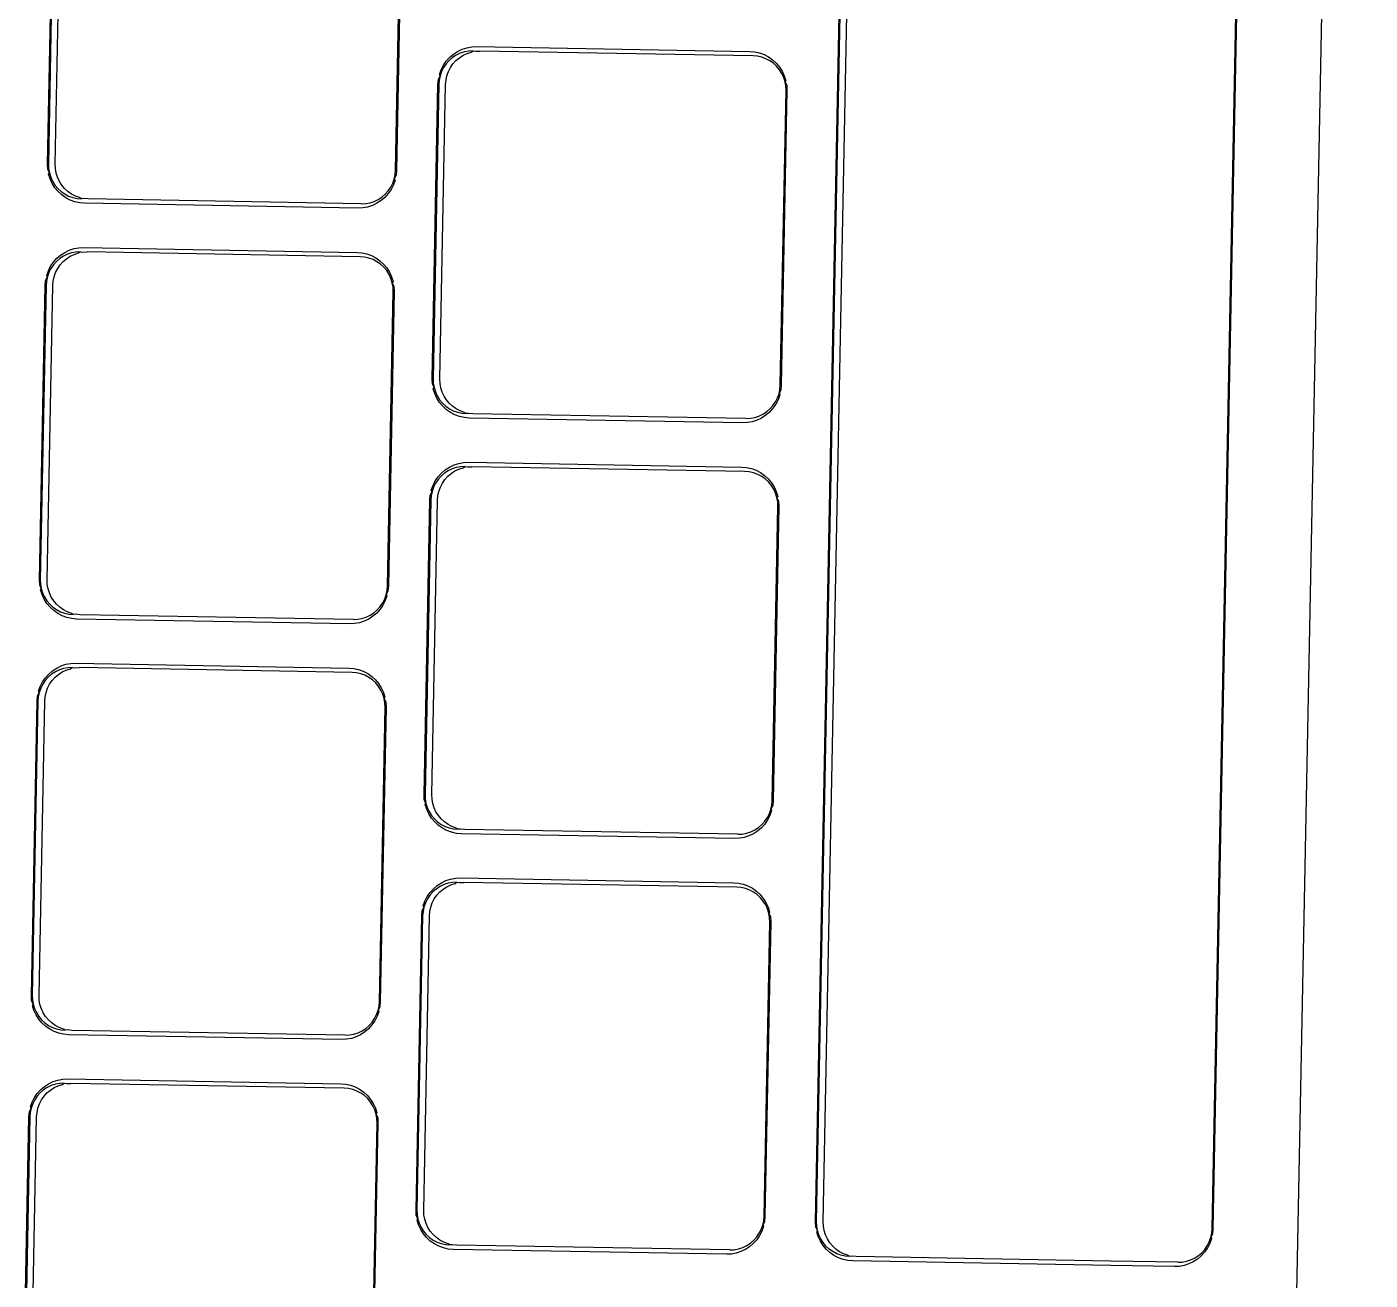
# Model space of a CAD drawing. Header units: millimetres. Extents: x 44692 to 174433, y -26273 to 14445.
# Drawn here: x 148827.9 to 148881.8, y -16492.9 to -16442.6 of the extents above; entities that cross this region are included whole.
import ezdxf

# ---------------------------------------------------------------- set-up
doc = ezdxf.new("R2010")
doc.units = ezdxf.units.MM
doc.header["$LTSCALE"] = 100
doc.layers.add('Muebles', color=112, linetype='Continuous')

msp = doc.modelspace()

# ---------------------------------------------------------------- linework, layer by layer
at = {"layer": 'Muebles'}
for p, q in [((148881.792, -16341.728), (148877.189, -16577.878)), ((148859.536, -16490.522), (148861.066, -16412.032)), ((148859.571, -16490.516), (148861.101, -16412.038)), ((148859.844, -16490.521), (148861.374, -16412.043)), ((148875.447, -16490.796), (148876.977, -16412.318)), ((148877.012, -16412.313), (148875.482, -16490.803)), ((148828.705, -16448.089), (148828.935, -16436.272)), ((148828.97, -16436.278), (148828.74, -16448.083)), ((148829.013, -16448.088), (148829.243, -16436.283)), ((148842.677, -16448.329), (148842.907, -16436.524)), ((148842.942, -16436.519), (148842.712, -16448.336)), ((148844.844, -16443.804), (148844.996, -16443.673)), ((148845.11, -16443.716), (148844.961, -16443.813)), ((148844.996, -16443.673), (148845.164, -16443.563)), ((148845.27, -16443.639), (148845.11, -16443.716)), ((148845.164, -16443.563), (148845.345, -16443.477)), ((148845.439, -16443.584), (148845.27, -16443.639)), ((148845.345, -16443.477), (148845.534, -16443.415)), ((148845.383, -16443.721), (148845.543, -16443.644)), ((148845.613, -16443.552), (148845.439, -16443.584)), ((148845.534, -16443.415), (148845.73, -16443.379)), ((148845.543, -16443.644), (148845.712, -16443.589)), ((148845.789, -16443.544), (148845.613, -16443.552)), ((148845.712, -16443.589), (148845.789, -16443.544)), ((148845.73, -16443.379), (148845.924, -16443.37)), ((148845.789, -16443.544), (148845.886, -16443.557)), ((148845.886, -16443.557), (148846.062, -16443.549)), ((148845.924, -16443.37), (148856.895, -16443.563)), ((148857.023, -16443.742), (148846.062, -16443.549)), ((148856.895, -16443.563), (148857.088, -16443.579)), ((148857.088, -16443.579), (148857.282, -16443.622)), ((148857.282, -16443.622), (148857.47, -16443.691)), ((148857.47, -16443.691), (148857.647, -16443.783)), ((148844.503, -16444.301), (148844.595, -16444.12)), ((148844.605, -16444.21), (148844.524, -16444.369)), ((148844.595, -16444.12), (148844.709, -16443.954)), ((148844.706, -16444.062), (148844.605, -16444.21)), ((148844.826, -16443.929), (148844.706, -16444.062)), ((148844.709, -16443.954), (148844.844, -16443.804)), ((148844.797, -16444.374), (148844.878, -16444.215)), ((148844.961, -16443.813), (148844.826, -16443.929)), ((148844.878, -16444.215), (148844.979, -16444.067)), ((148844.979, -16444.067), (148845.099, -16443.934)), ((148845.099, -16443.934), (148845.234, -16443.818)), ((148845.234, -16443.818), (148845.383, -16443.721)), ((148857.199, -16443.757), (148857.023, -16443.742)), ((148857.372, -16443.795), (148857.199, -16443.757)), ((148857.538, -16443.856), (148857.372, -16443.795)), ((148857.695, -16443.938), (148857.538, -16443.856)), ((148857.647, -16443.783), (148857.81, -16443.899)), ((148857.84, -16444.04), (148857.695, -16443.938)), ((148857.81, -16443.899), (148857.957, -16444.035)), ((148857.971, -16444.161), (148857.84, -16444.04)), ((148857.957, -16444.035), (148858.086, -16444.19)), ((148858.085, -16444.298), (148857.971, -16444.161)), ((148858.086, -16444.19), (148858.194, -16444.36)), ((148844.376, -16444.887), (148844.392, -16444.69)), ((148844.392, -16444.69), (148844.464, -16444.539)), ((148844.426, -16444.714), (148844.411, -16444.893)), ((148844.464, -16444.539), (148844.426, -16444.714)), ((148844.435, -16444.492), (148844.503, -16444.301)), ((148844.464, -16444.539), (148844.435, -16444.492)), ((148844.524, -16444.369), (148844.464, -16444.539)), ((148844.684, -16444.898), (148844.699, -16444.719)), ((148844.699, -16444.719), (148844.737, -16444.543)), ((148844.737, -16444.543), (148844.797, -16444.374)), ((148858.18, -16444.449), (148858.085, -16444.298)), ((148858.255, -16444.612), (148858.18, -16444.449)), ((148858.194, -16444.36), (148858.278, -16444.544)), ((148858.309, -16444.783), (148858.255, -16444.612)), ((148858.278, -16444.544), (148858.339, -16444.737)), ((148858.339, -16444.737), (148858.309, -16444.783)), ((148858.34, -16444.96), (148858.309, -16444.783)), ((148858.309, -16444.783), (148858.374, -16444.937)), ((148844.146, -16456.704), (148844.376, -16444.887)), ((148844.411, -16444.893), (148844.181, -16456.699)), ((148844.454, -16456.703), (148844.684, -16444.898)), ((148858.118, -16456.944), (148858.348, -16445.139)), ((148858.383, -16445.134), (148858.152, -16456.951)), ((148858.348, -16445.139), (148858.34, -16444.96)), ((148858.374, -16444.937), (148858.383, -16445.134)), ((148828.714, -16448.286), (148828.705, -16448.089)), ((148828.779, -16448.44), (148828.714, -16448.286)), ((148828.74, -16448.083), (148828.748, -16448.263)), ((148828.748, -16448.263), (148828.779, -16448.44)), ((148828.749, -16448.486), (148828.779, -16448.44)), ((148828.809, -16448.679), (148828.749, -16448.486)), ((148828.779, -16448.44), (148828.833, -16448.611)), ((148829.021, -16448.268), (148829.013, -16448.088)), ((148829.052, -16448.445), (148829.021, -16448.268)), ((148829.106, -16448.616), (148829.052, -16448.445)), ((148842.624, -16448.684), (148842.662, -16448.508)), ((148842.695, -16448.532), (148842.624, -16448.684)), ((148842.662, -16448.508), (148842.677, -16448.329)), ((148842.712, -16448.336), (148842.695, -16448.532)), ((148828.894, -16448.862), (148828.809, -16448.679)), ((148828.833, -16448.611), (148828.908, -16448.773)), ((148829.002, -16449.033), (148828.894, -16448.862)), ((148828.908, -16448.773), (148829.003, -16448.924)), ((148829.13, -16449.188), (148829.002, -16449.033)), ((148829.003, -16448.924), (148829.117, -16449.061)), ((148829.181, -16448.778), (148829.106, -16448.616)), ((148829.117, -16449.061), (148829.248, -16449.182)), ((148829.276, -16448.929), (148829.181, -16448.778)), ((148829.39, -16449.066), (148829.276, -16448.929)), ((148829.521, -16449.187), (148829.39, -16449.066)), ((148842.493, -16449.102), (148842.378, -16449.269)), ((148842.381, -16449.16), (148842.482, -16449.013)), ((148842.482, -16449.013), (148842.564, -16448.853)), ((148842.585, -16448.922), (148842.493, -16449.102)), ((148842.564, -16448.853), (148842.624, -16448.684)), ((148842.652, -16448.731), (148842.585, -16448.922)), ((148842.624, -16448.684), (148842.652, -16448.731)), ((148829.278, -16449.324), (148829.13, -16449.188)), ((148829.248, -16449.182), (148829.393, -16449.285)), ((148829.441, -16449.439), (148829.278, -16449.324)), ((148829.393, -16449.285), (148829.55, -16449.367)), ((148829.618, -16449.532), (148829.441, -16449.439)), ((148829.666, -16449.289), (148829.521, -16449.187)), ((148829.55, -16449.367), (148829.716, -16449.428)), ((148829.805, -16449.6), (148829.618, -16449.532)), ((148829.823, -16449.372), (148829.666, -16449.289)), ((148829.716, -16449.428), (148829.889, -16449.466)), ((148830, -16449.643), (148829.805, -16449.6)), ((148829.989, -16449.432), (148829.823, -16449.372)), ((148829.889, -16449.466), (148830.065, -16449.481)), ((148830.065, -16449.481), (148829.989, -16449.432)), ((148830.193, -16449.659), (148830, -16449.643)), ((148830.162, -16449.471), (148830.065, -16449.481)), ((148830.338, -16449.485), (148830.162, -16449.471)), ((148841.298, -16449.679), (148830.338, -16449.485)), ((148841.475, -16449.67), (148841.649, -16449.638)), ((148841.649, -16449.638), (148841.818, -16449.583)), ((148841.818, -16449.583), (148841.978, -16449.507)), ((148842.091, -16449.55), (148841.924, -16449.659)), ((148841.978, -16449.507), (148842.127, -16449.409)), ((148842.244, -16449.419), (148842.091, -16449.55)), ((148842.127, -16449.409), (148842.262, -16449.293)), ((148842.378, -16449.269), (148842.244, -16449.419)), ((148842.262, -16449.293), (148842.381, -16449.16)), ((148841.164, -16449.853), (148830.193, -16449.659)), ((148841.357, -16449.844), (148841.164, -16449.853)), ((148841.298, -16449.679), (148841.475, -16449.67)), ((148841.553, -16449.808), (148841.357, -16449.844)), ((148841.743, -16449.746), (148841.553, -16449.808)), ((148841.924, -16449.659), (148841.743, -16449.746)), ((148829.078, -16451.866), (148829.231, -16451.735)), ((148829.344, -16451.779), (148829.195, -16451.876)), ((148829.231, -16451.735), (148829.399, -16451.626)), ((148829.504, -16451.702), (148829.344, -16451.779)), ((148829.399, -16451.626), (148829.579, -16451.539)), ((148829.468, -16451.881), (148829.617, -16451.783)), ((148829.673, -16451.647), (148829.504, -16451.702)), ((148829.579, -16451.539), (148829.769, -16451.478)), ((148829.617, -16451.783), (148829.777, -16451.707)), ((148829.847, -16451.615), (148829.673, -16451.647)), ((148829.769, -16451.478), (148829.965, -16451.442)), ((148829.777, -16451.707), (148829.946, -16451.652)), ((148830.024, -16451.606), (148829.847, -16451.615)), ((148829.946, -16451.652), (148830.024, -16451.606)), ((148829.965, -16451.442), (148830.158, -16451.432)), ((148830.024, -16451.606), (148830.12, -16451.62)), ((148830.12, -16451.62), (148830.297, -16451.611)), ((148830.158, -16451.432), (148841.13, -16451.626)), ((148841.257, -16451.805), (148830.297, -16451.611)), ((148841.13, -16451.626), (148841.322, -16451.642)), ((148841.322, -16451.642), (148841.517, -16451.685)), ((148841.517, -16451.685), (148841.704, -16451.753)), ((148841.704, -16451.753), (148841.881, -16451.846)), ((148828.738, -16452.363), (148828.829, -16452.183)), ((148828.84, -16452.272), (148828.758, -16452.432)), ((148828.829, -16452.183), (148828.944, -16452.016)), ((148828.941, -16452.125), (148828.84, -16452.272)), ((148829.06, -16451.992), (148828.941, -16452.125)), ((148828.944, -16452.016), (148829.078, -16451.866)), ((148829.031, -16452.437), (148829.113, -16452.277)), ((148829.195, -16451.876), (148829.06, -16451.992)), ((148829.113, -16452.277), (148829.214, -16452.13)), ((148829.214, -16452.13), (148829.333, -16451.997)), ((148829.333, -16451.997), (148829.468, -16451.881)), ((148841.433, -16451.819), (148841.257, -16451.805)), ((148841.606, -16451.858), (148841.433, -16451.819)), ((148841.772, -16451.918), (148841.606, -16451.858)), ((148841.929, -16452.001), (148841.772, -16451.918)), ((148841.881, -16451.846), (148842.044, -16451.961)), ((148842.074, -16452.103), (148841.929, -16452.001)), ((148842.044, -16451.961), (148842.192, -16452.098)), ((148842.205, -16452.224), (148842.074, -16452.103)), ((148842.192, -16452.098), (148842.32, -16452.252)), ((148842.319, -16452.361), (148842.205, -16452.224)), ((148842.32, -16452.252), (148842.428, -16452.423)), ((148828.61, -16452.949), (148828.627, -16452.753)), ((148828.627, -16452.753), (148828.698, -16452.601)), ((148828.66, -16452.777), (148828.645, -16452.956)), ((148828.698, -16452.601), (148828.66, -16452.777)), ((148828.67, -16452.554), (148828.738, -16452.363)), ((148828.698, -16452.601), (148828.67, -16452.554)), ((148828.758, -16452.432), (148828.698, -16452.601)), ((148828.918, -16452.961), (148828.933, -16452.782)), ((148828.933, -16452.782), (148828.971, -16452.606)), ((148828.971, -16452.606), (148829.031, -16452.437)), ((148842.414, -16452.512), (148842.319, -16452.361)), ((148842.489, -16452.674), (148842.414, -16452.512)), ((148842.428, -16452.423), (148842.513, -16452.606)), ((148842.543, -16452.845), (148842.489, -16452.674)), ((148842.513, -16452.606), (148842.573, -16452.8)), ((148842.573, -16452.8), (148842.543, -16452.845)), ((148842.574, -16453.022), (148842.543, -16452.845)), ((148842.543, -16452.845), (148842.608, -16452.999)), ((148828.38, -16464.766), (148828.61, -16452.949)), ((148828.645, -16452.956), (148828.415, -16464.761)), ((148828.688, -16464.766), (148828.918, -16452.961)), ((148842.352, -16465.007), (148842.582, -16453.202)), ((148842.617, -16453.196), (148842.387, -16465.014)), ((148842.582, -16453.202), (148842.574, -16453.022)), ((148842.608, -16452.999), (148842.617, -16453.196)), ((148844.154, -16456.901), (148844.146, -16456.704)), ((148844.22, -16457.055), (148844.154, -16456.901)), ((148844.181, -16456.699), (148844.189, -16456.878)), ((148844.189, -16456.878), (148844.22, -16457.055)), ((148844.19, -16457.101), (148844.22, -16457.055)), ((148844.25, -16457.294), (148844.19, -16457.101)), ((148844.22, -16457.055), (148844.273, -16457.226)), ((148844.462, -16456.883), (148844.454, -16456.703)), ((148844.493, -16457.06), (148844.462, -16456.883)), ((148844.546, -16457.231), (148844.493, -16457.06)), ((148858.065, -16457.299), (148858.102, -16457.123)), ((148858.136, -16457.147), (148858.065, -16457.299)), ((148858.102, -16457.123), (148858.118, -16456.944)), ((148858.152, -16456.951), (148858.136, -16457.147)), ((148844.335, -16457.478), (148844.25, -16457.294)), ((148844.273, -16457.226), (148844.348, -16457.388)), ((148844.442, -16457.648), (148844.335, -16457.478)), ((148844.348, -16457.388), (148844.444, -16457.539)), ((148844.571, -16457.803), (148844.442, -16457.648)), ((148844.444, -16457.539), (148844.558, -16457.677)), ((148844.621, -16457.393), (148844.546, -16457.231)), ((148844.558, -16457.677), (148844.688, -16457.797)), ((148844.717, -16457.544), (148844.621, -16457.393)), ((148844.831, -16457.681), (148844.717, -16457.544)), ((148844.961, -16457.802), (148844.831, -16457.681)), ((148857.933, -16457.717), (148857.819, -16457.884)), ((148857.822, -16457.775), (148857.923, -16457.628)), ((148857.923, -16457.628), (148858.004, -16457.468)), ((148858.025, -16457.537), (148857.933, -16457.717)), ((148858.004, -16457.468), (148858.065, -16457.299)), ((148858.093, -16457.346), (148858.025, -16457.537)), ((148858.065, -16457.299), (148858.093, -16457.346)), ((148844.718, -16457.939), (148844.571, -16457.803)), ((148844.688, -16457.797), (148844.833, -16457.9)), ((148844.882, -16458.054), (148844.718, -16457.939)), ((148844.833, -16457.9), (148844.99, -16457.982)), ((148845.059, -16458.147), (148844.882, -16458.054)), ((148845.106, -16457.905), (148844.961, -16457.802)), ((148844.99, -16457.982), (148845.157, -16458.043)), ((148845.246, -16458.215), (148845.059, -16458.147)), ((148845.263, -16457.987), (148845.106, -16457.905)), ((148845.157, -16458.043), (148845.329, -16458.081)), ((148845.44, -16458.258), (148845.246, -16458.215)), ((148845.43, -16458.048), (148845.263, -16457.987)), ((148845.329, -16458.081), (148845.506, -16458.096)), ((148845.506, -16458.096), (148845.43, -16458.048)), ((148845.633, -16458.275), (148845.44, -16458.258)), ((148845.602, -16458.086), (148845.506, -16458.096)), ((148845.779, -16458.1), (148845.602, -16458.086)), ((148856.739, -16458.294), (148845.779, -16458.1)), ((148856.916, -16458.285), (148857.09, -16458.253)), ((148857.09, -16458.253), (148857.258, -16458.198)), ((148857.258, -16458.198), (148857.419, -16458.122)), ((148857.532, -16458.165), (148857.364, -16458.275)), ((148857.419, -16458.122), (148857.567, -16458.025)), ((148857.685, -16458.034), (148857.532, -16458.165)), ((148857.567, -16458.025), (148857.703, -16457.908)), ((148857.819, -16457.884), (148857.685, -16458.034)), ((148857.703, -16457.908), (148857.822, -16457.775)), ((148856.605, -16458.468), (148845.633, -16458.275)), ((148856.798, -16458.459), (148856.605, -16458.468)), ((148856.739, -16458.294), (148856.916, -16458.285)), ((148856.994, -16458.423), (148856.798, -16458.459)), ((148857.184, -16458.361), (148856.994, -16458.423)), ((148857.364, -16458.275), (148857.184, -16458.361)), ((148844.519, -16460.481), (148844.671, -16460.35)), ((148844.785, -16460.394), (148844.636, -16460.491)), ((148844.671, -16460.35), (148844.839, -16460.241)), ((148844.945, -16460.317), (148844.785, -16460.394)), ((148844.839, -16460.241), (148845.02, -16460.154)), ((148844.909, -16460.496), (148845.058, -16460.398)), ((148845.113, -16460.262), (148844.945, -16460.317)), ((148845.02, -16460.154), (148845.209, -16460.093)), ((148845.058, -16460.398), (148845.218, -16460.322)), ((148845.288, -16460.23), (148845.113, -16460.262)), ((148845.209, -16460.093), (148845.405, -16460.057)), ((148845.218, -16460.322), (148845.386, -16460.267)), ((148845.464, -16460.222), (148845.288, -16460.23)), ((148845.386, -16460.267), (148845.464, -16460.222)), ((148845.405, -16460.057), (148845.599, -16460.047)), ((148845.464, -16460.222), (148845.561, -16460.235)), ((148845.561, -16460.235), (148845.737, -16460.226)), ((148845.599, -16460.047), (148856.57, -16460.241)), ((148856.698, -16460.42), (148845.737, -16460.226)), ((148856.57, -16460.241), (148856.763, -16460.257)), ((148856.874, -16460.435), (148856.698, -16460.42)), ((148856.763, -16460.257), (148856.957, -16460.3)), ((148856.957, -16460.3), (148857.145, -16460.368)), ((148857.145, -16460.368), (148857.322, -16460.461)), ((148844.178, -16460.978), (148844.27, -16460.798)), ((148844.28, -16460.888), (148844.199, -16461.047)), ((148844.27, -16460.798), (148844.384, -16460.631)), ((148844.381, -16460.74), (148844.28, -16460.888)), ((148844.501, -16460.607), (148844.381, -16460.74)), ((148844.384, -16460.631), (148844.519, -16460.481)), ((148844.472, -16461.052), (148844.553, -16460.892)), ((148844.636, -16460.491), (148844.501, -16460.607)), ((148844.553, -16460.892), (148844.654, -16460.745)), ((148844.654, -16460.745), (148844.774, -16460.612)), ((148844.774, -16460.612), (148844.909, -16460.496)), ((148857.047, -16460.473), (148856.874, -16460.435)), ((148857.213, -16460.533), (148857.047, -16460.473)), ((148857.37, -16460.616), (148857.213, -16460.533)), ((148857.322, -16460.461), (148857.485, -16460.576)), ((148857.515, -16460.718), (148857.37, -16460.616)), ((148857.485, -16460.576), (148857.632, -16460.713)), ((148857.646, -16460.839), (148857.515, -16460.718)), ((148857.632, -16460.713), (148857.761, -16460.867)), ((148857.76, -16460.976), (148857.646, -16460.839)), ((148857.761, -16460.867), (148857.869, -16461.038)), ((148844.051, -16461.564), (148844.067, -16461.368)), ((148844.067, -16461.368), (148844.139, -16461.216)), ((148844.101, -16461.392), (148844.086, -16461.571)), ((148844.139, -16461.216), (148844.101, -16461.392)), ((148844.11, -16461.169), (148844.178, -16460.978)), ((148844.139, -16461.216), (148844.11, -16461.169)), ((148844.199, -16461.047), (148844.139, -16461.216)), ((148844.359, -16461.576), (148844.374, -16461.397)), ((148844.374, -16461.397), (148844.412, -16461.221)), ((148844.412, -16461.221), (148844.472, -16461.052)), ((148857.855, -16461.127), (148857.76, -16460.976)), ((148857.93, -16461.289), (148857.855, -16461.127)), ((148857.869, -16461.038), (148857.953, -16461.221)), ((148857.983, -16461.461), (148857.93, -16461.289)), ((148857.953, -16461.221), (148858.014, -16461.415)), ((148858.014, -16461.415), (148857.983, -16461.461)), ((148858.015, -16461.637), (148857.983, -16461.461)), ((148857.983, -16461.461), (148858.049, -16461.615)), ((148843.82, -16473.382), (148844.051, -16461.564)), ((148844.086, -16461.571), (148843.856, -16473.376)), ((148844.129, -16473.381), (148844.359, -16461.576)), ((148857.792, -16473.622), (148858.023, -16461.817)), ((148858.058, -16461.812), (148857.827, -16473.629)), ((148858.023, -16461.817), (148858.015, -16461.637)), ((148858.049, -16461.615), (148858.058, -16461.812)), ((148828.389, -16464.963), (148828.38, -16464.766)), ((148828.454, -16465.117), (148828.389, -16464.963)), ((148828.415, -16464.761), (148828.423, -16464.941)), ((148828.423, -16464.941), (148828.454, -16465.117)), ((148828.424, -16465.163), (148828.454, -16465.117)), ((148828.484, -16465.357), (148828.424, -16465.163)), ((148828.454, -16465.117), (148828.508, -16465.289)), ((148828.696, -16464.946), (148828.688, -16464.766)), ((148828.727, -16465.122), (148828.696, -16464.946)), ((148828.781, -16465.293), (148828.727, -16465.122)), ((148842.299, -16465.362), (148842.337, -16465.186)), ((148842.37, -16465.21), (148842.299, -16465.362)), ((148842.337, -16465.186), (148842.352, -16465.007)), ((148842.387, -16465.014), (148842.37, -16465.21)), ((148828.569, -16465.54), (148828.484, -16465.357)), ((148828.508, -16465.289), (148828.583, -16465.451)), ((148828.677, -16465.711), (148828.569, -16465.54)), ((148828.583, -16465.451), (148828.678, -16465.602)), ((148828.805, -16465.865), (148828.677, -16465.711)), ((148828.678, -16465.602), (148828.792, -16465.739)), ((148828.856, -16465.456), (148828.781, -16465.293)), ((148828.792, -16465.739), (148828.923, -16465.86)), ((148828.951, -16465.607), (148828.856, -16465.456)), ((148829.065, -16465.744), (148828.951, -16465.607)), ((148829.196, -16465.865), (148829.065, -16465.744)), ((148842.168, -16465.78), (148842.053, -16465.947)), ((148842.056, -16465.838), (148842.157, -16465.691)), ((148842.157, -16465.691), (148842.239, -16465.531)), ((148842.259, -16465.6), (148842.168, -16465.78)), ((148842.239, -16465.531), (148842.299, -16465.362)), ((148842.327, -16465.409), (148842.259, -16465.6)), ((148842.299, -16465.362), (148842.327, -16465.409)), ((148828.953, -16466.002), (148828.805, -16465.865)), ((148828.923, -16465.86), (148829.068, -16465.962)), ((148829.116, -16466.117), (148828.953, -16466.002)), ((148829.068, -16465.962), (148829.225, -16466.045)), ((148829.293, -16466.21), (148829.116, -16466.117)), ((148829.341, -16465.967), (148829.196, -16465.865)), ((148829.225, -16466.045), (148829.391, -16466.105)), ((148829.48, -16466.278), (148829.293, -16466.21)), ((148829.498, -16466.049), (148829.341, -16465.967)), ((148829.391, -16466.105), (148829.564, -16466.143)), ((148829.675, -16466.321), (148829.48, -16466.278)), ((148829.664, -16466.11), (148829.498, -16466.049)), ((148829.564, -16466.143), (148829.74, -16466.158)), ((148829.74, -16466.158), (148829.664, -16466.11)), ((148829.867, -16466.337), (148829.675, -16466.321)), ((148829.837, -16466.148), (148829.74, -16466.158)), ((148830.013, -16466.163), (148829.837, -16466.148)), ((148840.839, -16466.531), (148829.867, -16466.337)), ((148840.973, -16466.356), (148830.013, -16466.163)), ((148840.973, -16466.356), (148841.15, -16466.348)), ((148841.15, -16466.348), (148841.324, -16466.316)), ((148841.324, -16466.316), (148841.493, -16466.261)), ((148841.598, -16466.337), (148841.418, -16466.424)), ((148841.493, -16466.261), (148841.653, -16466.184)), ((148841.766, -16466.228), (148841.598, -16466.337)), ((148841.653, -16466.184), (148841.802, -16466.087)), ((148841.919, -16466.097), (148841.766, -16466.228)), ((148841.802, -16466.087), (148841.937, -16465.971)), ((148842.053, -16465.947), (148841.919, -16466.097)), ((148841.937, -16465.971), (148842.056, -16465.838)), ((148841.032, -16466.521), (148840.839, -16466.531)), ((148841.228, -16466.485), (148841.032, -16466.521)), ((148841.418, -16466.424), (148841.228, -16466.485)), ((148828.753, -16468.544), (148828.906, -16468.413)), ((148829.019, -16468.456), (148828.87, -16468.553)), ((148828.906, -16468.413), (148829.073, -16468.303)), ((148829.179, -16468.38), (148829.019, -16468.456)), ((148829.073, -16468.303), (148829.254, -16468.217)), ((148829.143, -16468.558), (148829.292, -16468.461)), ((148829.348, -16468.325), (148829.179, -16468.38)), ((148829.254, -16468.217), (148829.444, -16468.155)), ((148829.292, -16468.461), (148829.452, -16468.384)), ((148829.522, -16468.293), (148829.348, -16468.325)), ((148829.444, -16468.155), (148829.64, -16468.119)), ((148829.452, -16468.384), (148829.621, -16468.33)), ((148829.698, -16468.284), (148829.522, -16468.293)), ((148829.621, -16468.33), (148829.698, -16468.284)), ((148829.64, -16468.119), (148829.833, -16468.11)), ((148829.698, -16468.284), (148829.795, -16468.298)), ((148829.795, -16468.298), (148829.972, -16468.289)), ((148829.833, -16468.11), (148840.804, -16468.304)), ((148840.932, -16468.482), (148829.972, -16468.289)), ((148840.804, -16468.304), (148840.997, -16468.32)), ((148841.108, -16468.497), (148840.932, -16468.482)), ((148840.997, -16468.32), (148841.192, -16468.363)), ((148841.281, -16468.535), (148841.108, -16468.497)), ((148841.192, -16468.363), (148841.379, -16468.431)), ((148841.379, -16468.431), (148841.556, -16468.524)), ((148828.345, -16469.232), (148828.412, -16469.041)), ((148828.412, -16469.041), (148828.504, -16468.861)), ((148828.515, -16468.95), (148828.433, -16469.11)), ((148828.504, -16468.861), (148828.619, -16468.694)), ((148828.616, -16468.803), (148828.515, -16468.95)), ((148828.735, -16468.67), (148828.616, -16468.803)), ((148828.619, -16468.694), (148828.753, -16468.544)), ((148828.706, -16469.115), (148828.788, -16468.955)), ((148828.87, -16468.553), (148828.735, -16468.67)), ((148828.788, -16468.955), (148828.889, -16468.807)), ((148828.889, -16468.807), (148829.008, -16468.674)), ((148829.008, -16468.674), (148829.143, -16468.558)), ((148841.447, -16468.596), (148841.281, -16468.535)), ((148841.604, -16468.678), (148841.447, -16468.596)), ((148841.556, -16468.524), (148841.719, -16468.639)), ((148841.749, -16468.781), (148841.604, -16468.678)), ((148841.719, -16468.639), (148841.867, -16468.775)), ((148841.88, -16468.901), (148841.749, -16468.781)), ((148841.867, -16468.775), (148841.995, -16468.93)), ((148841.994, -16469.039), (148841.88, -16468.901)), ((148842.089, -16469.19), (148841.994, -16469.039)), ((148841.995, -16468.93), (148842.103, -16469.101)), ((148828.285, -16469.627), (148828.302, -16469.431)), ((148828.302, -16469.431), (148828.373, -16469.279)), ((148828.335, -16469.455), (148828.32, -16469.634)), ((148828.373, -16469.279), (148828.335, -16469.455)), ((148828.373, -16469.279), (148828.345, -16469.232)), ((148828.433, -16469.11), (148828.373, -16469.279)), ((148828.593, -16469.638), (148828.608, -16469.459)), ((148828.608, -16469.459), (148828.646, -16469.284)), ((148828.646, -16469.284), (148828.706, -16469.115)), ((148842.164, -16469.352), (148842.089, -16469.19)), ((148842.103, -16469.101), (148842.188, -16469.284)), ((148842.218, -16469.523), (148842.164, -16469.352)), ((148842.188, -16469.284), (148842.248, -16469.477)), ((148842.248, -16469.477), (148842.218, -16469.523)), ((148842.249, -16469.7), (148842.218, -16469.523)), ((148842.218, -16469.523), (148842.283, -16469.677)), ((148828.055, -16481.444), (148828.285, -16469.627)), ((148828.32, -16469.634), (148828.09, -16481.439)), ((148828.363, -16481.444), (148828.593, -16469.638)), ((148842.027, -16481.685), (148842.257, -16469.879)), ((148842.292, -16469.874), (148842.062, -16481.691)), ((148842.257, -16469.879), (148842.249, -16469.7)), ((148842.283, -16469.677), (148842.292, -16469.874)), ((148843.829, -16473.579), (148843.82, -16473.382)), ((148843.895, -16473.733), (148843.829, -16473.579)), ((148843.856, -16473.376), (148843.864, -16473.556)), ((148843.864, -16473.556), (148843.895, -16473.733)), ((148843.864, -16473.778), (148843.895, -16473.733)), ((148843.925, -16473.972), (148843.864, -16473.778)), ((148843.895, -16473.733), (148843.948, -16473.904)), ((148843.948, -16473.904), (148844.023, -16474.066)), ((148844.137, -16473.561), (148844.129, -16473.381)), ((148844.168, -16473.737), (148844.137, -16473.561)), ((148844.221, -16473.908), (148844.168, -16473.737)), ((148844.296, -16474.071), (148844.221, -16473.908)), ((148857.739, -16473.977), (148857.777, -16473.801)), ((148857.811, -16473.825), (148857.739, -16473.977)), ((148857.777, -16473.801), (148857.792, -16473.622)), ((148857.827, -16473.629), (148857.811, -16473.825)), ((148844.01, -16474.155), (148843.925, -16473.972)), ((148844.117, -16474.326), (148844.01, -16474.155)), ((148844.023, -16474.066), (148844.119, -16474.217)), ((148844.246, -16474.481), (148844.117, -16474.326)), ((148844.119, -16474.217), (148844.233, -16474.354)), ((148844.233, -16474.354), (148844.363, -16474.475)), ((148844.392, -16474.222), (148844.296, -16474.071)), ((148844.506, -16474.359), (148844.392, -16474.222)), ((148844.636, -16474.48), (148844.506, -16474.359)), ((148857.608, -16474.395), (148857.494, -16474.562)), ((148857.497, -16474.453), (148857.598, -16474.306)), ((148857.598, -16474.306), (148857.679, -16474.146)), ((148857.7, -16474.215), (148857.608, -16474.395)), ((148857.679, -16474.146), (148857.739, -16473.977)), ((148857.768, -16474.024), (148857.7, -16474.215)), ((148857.739, -16473.977), (148857.768, -16474.024)), ((148844.393, -16474.617), (148844.246, -16474.481)), ((148844.363, -16474.475), (148844.508, -16474.578)), ((148844.557, -16474.732), (148844.393, -16474.617)), ((148844.508, -16474.578), (148844.665, -16474.66)), ((148844.734, -16474.825), (148844.557, -16474.732)), ((148844.781, -16474.582), (148844.636, -16474.48)), ((148844.665, -16474.66), (148844.832, -16474.72)), ((148844.921, -16474.893), (148844.734, -16474.825)), ((148844.938, -16474.665), (148844.781, -16474.582)), ((148844.832, -16474.72), (148845.004, -16474.759)), ((148845.115, -16474.936), (148844.921, -16474.893)), ((148845.105, -16474.725), (148844.938, -16474.665)), ((148845.004, -16474.759), (148845.181, -16474.773)), ((148845.181, -16474.773), (148845.105, -16474.725)), ((148845.308, -16474.952), (148845.115, -16474.936)), ((148845.277, -16474.763), (148845.181, -16474.773)), ((148845.454, -16474.778), (148845.277, -16474.763)), ((148856.28, -16475.146), (148845.308, -16474.952)), ((148856.414, -16474.972), (148845.454, -16474.778)), ((148856.414, -16474.972), (148856.591, -16474.963)), ((148856.591, -16474.963), (148856.765, -16474.931)), ((148856.765, -16474.931), (148856.933, -16474.876)), ((148857.039, -16474.952), (148856.859, -16475.039)), ((148856.933, -16474.876), (148857.093, -16474.8)), ((148857.207, -16474.843), (148857.039, -16474.952)), ((148857.093, -16474.8), (148857.242, -16474.702)), ((148857.359, -16474.712), (148857.207, -16474.843)), ((148857.242, -16474.702), (148857.378, -16474.586)), ((148857.494, -16474.562), (148857.359, -16474.712)), ((148857.378, -16474.586), (148857.497, -16474.453)), ((148856.473, -16475.136), (148856.28, -16475.146)), ((148856.669, -16475.1), (148856.473, -16475.136)), ((148856.859, -16475.039), (148856.669, -16475.1)), ((148844.194, -16477.159), (148844.346, -16477.028)), ((148844.46, -16477.071), (148844.311, -16477.169)), ((148844.346, -16477.028), (148844.514, -16476.919)), ((148844.62, -16476.995), (148844.46, -16477.071)), ((148844.514, -16476.919), (148844.694, -16476.832)), ((148844.584, -16477.173), (148844.733, -16477.076)), ((148844.788, -16476.94), (148844.62, -16476.995)), ((148844.694, -16476.832), (148844.884, -16476.771)), ((148844.733, -16477.076), (148844.893, -16477)), ((148844.962, -16476.908), (148844.788, -16476.94)), ((148844.884, -16476.771), (148845.08, -16476.735)), ((148844.893, -16477), (148845.061, -16476.945)), ((148845.139, -16476.899), (148844.962, -16476.908)), ((148845.061, -16476.945), (148845.139, -16476.899)), ((148845.08, -16476.735), (148845.274, -16476.725)), ((148845.139, -16476.899), (148845.235, -16476.913)), ((148845.235, -16476.913), (148845.412, -16476.904)), ((148845.274, -16476.725), (148856.245, -16476.919)), ((148856.373, -16477.097), (148845.412, -16476.904)), ((148856.245, -16476.919), (148856.438, -16476.935)), ((148856.549, -16477.112), (148856.373, -16477.097)), ((148856.438, -16476.935), (148856.632, -16476.978)), ((148856.722, -16477.15), (148856.549, -16477.112)), ((148856.632, -16476.978), (148856.82, -16477.046)), ((148856.82, -16477.046), (148856.996, -16477.139)), ((148856.996, -16477.139), (148857.16, -16477.254)), ((148843.785, -16477.847), (148843.853, -16477.656)), ((148843.853, -16477.656), (148843.945, -16477.476)), ((148843.955, -16477.565), (148843.874, -16477.725)), ((148843.945, -16477.476), (148844.059, -16477.309)), ((148844.056, -16477.418), (148843.955, -16477.565)), ((148844.175, -16477.285), (148844.056, -16477.418)), ((148844.059, -16477.309), (148844.194, -16477.159)), ((148844.147, -16477.73), (148844.228, -16477.57)), ((148844.311, -16477.169), (148844.175, -16477.285)), ((148844.228, -16477.57), (148844.329, -16477.422)), ((148844.329, -16477.422), (148844.449, -16477.289)), ((148844.449, -16477.289), (148844.584, -16477.173)), ((148856.888, -16477.211), (148856.722, -16477.15)), ((148857.045, -16477.293), (148856.888, -16477.211)), ((148857.19, -16477.396), (148857.045, -16477.293)), ((148857.16, -16477.254), (148857.307, -16477.39)), ((148857.321, -16477.517), (148857.19, -16477.396)), ((148857.307, -16477.39), (148857.436, -16477.545)), ((148857.434, -16477.654), (148857.321, -16477.517)), ((148857.53, -16477.805), (148857.434, -16477.654)), ((148857.436, -16477.545), (148857.543, -16477.716)), ((148843.726, -16478.242), (148843.742, -16478.046)), ((148843.742, -16478.046), (148843.814, -16477.894)), ((148843.776, -16478.07), (148843.761, -16478.249)), ((148843.814, -16477.894), (148843.776, -16478.07)), ((148843.814, -16477.894), (148843.785, -16477.847)), ((148843.874, -16477.725), (148843.814, -16477.894)), ((148844.034, -16478.254), (148844.049, -16478.074)), ((148844.049, -16478.074), (148844.087, -16477.899)), ((148844.087, -16477.899), (148844.147, -16477.73)), ((148857.605, -16477.967), (148857.53, -16477.805)), ((148857.543, -16477.716), (148857.628, -16477.899)), ((148857.658, -16478.138), (148857.605, -16477.967)), ((148857.628, -16477.899), (148857.689, -16478.093)), ((148857.689, -16478.093), (148857.658, -16478.138)), ((148857.689, -16478.315), (148857.658, -16478.138)), ((148857.658, -16478.138), (148857.724, -16478.292)), ((148843.495, -16490.059), (148843.726, -16478.242)), ((148843.761, -16478.249), (148843.531, -16490.054)), ((148843.804, -16490.059), (148844.034, -16478.254)), ((148857.467, -16490.3), (148857.697, -16478.495)), ((148857.733, -16478.489), (148857.502, -16490.306)), ((148857.697, -16478.495), (148857.689, -16478.315)), ((148857.724, -16478.292), (148857.733, -16478.489)), ((148828.064, -16481.641), (148828.055, -16481.444)), ((148828.09, -16481.439), (148828.098, -16481.618)), ((148828.371, -16481.623), (148828.363, -16481.444)), ((148828.129, -16481.795), (148828.064, -16481.641)), ((148828.098, -16481.618), (148828.129, -16481.795)), ((148828.099, -16481.841), (148828.129, -16481.795)), ((148828.159, -16482.034), (148828.099, -16481.841)), ((148828.129, -16481.795), (148828.183, -16481.966)), ((148828.183, -16481.966), (148828.258, -16482.129)), ((148828.402, -16481.8), (148828.371, -16481.623)), ((148828.456, -16481.971), (148828.402, -16481.8)), ((148828.531, -16482.134), (148828.456, -16481.971)), ((148841.974, -16482.039), (148842.012, -16481.864)), ((148842.045, -16481.888), (148841.974, -16482.039)), ((148842.012, -16481.864), (148842.027, -16481.685)), ((148842.062, -16481.691), (148842.045, -16481.888)), ((148828.244, -16482.218), (148828.159, -16482.034)), ((148828.352, -16482.389), (148828.244, -16482.218)), ((148828.258, -16482.129), (148828.353, -16482.28)), ((148828.48, -16482.543), (148828.352, -16482.389)), ((148828.353, -16482.28), (148828.467, -16482.417)), ((148828.467, -16482.417), (148828.598, -16482.538)), ((148828.626, -16482.285), (148828.531, -16482.134)), ((148828.74, -16482.422), (148828.626, -16482.285)), ((148828.871, -16482.543), (148828.74, -16482.422)), ((148841.612, -16482.649), (148841.731, -16482.516)), ((148841.842, -16482.458), (148841.728, -16482.624)), ((148841.731, -16482.516), (148841.832, -16482.368)), ((148841.832, -16482.368), (148841.914, -16482.209)), ((148841.934, -16482.277), (148841.842, -16482.458)), ((148841.914, -16482.209), (148841.974, -16482.039)), ((148842.002, -16482.086), (148841.934, -16482.277)), ((148841.974, -16482.039), (148842.002, -16482.086)), ((148828.627, -16482.679), (148828.48, -16482.543)), ((148828.598, -16482.538), (148828.743, -16482.64)), ((148828.791, -16482.795), (148828.627, -16482.679)), ((148828.743, -16482.64), (148828.9, -16482.722)), ((148828.968, -16482.887), (148828.791, -16482.795)), ((148829.016, -16482.645), (148828.871, -16482.543)), ((148828.9, -16482.722), (148829.066, -16482.783)), ((148829.155, -16482.956), (148828.968, -16482.887)), ((148829.173, -16482.727), (148829.016, -16482.645)), ((148829.066, -16482.783), (148829.239, -16482.821)), ((148829.35, -16482.999), (148829.155, -16482.956)), ((148829.339, -16482.788), (148829.173, -16482.727)), ((148829.239, -16482.821), (148829.415, -16482.836)), ((148829.415, -16482.836), (148829.339, -16482.788)), ((148829.542, -16483.015), (148829.35, -16482.999)), ((148829.512, -16482.826), (148829.415, -16482.836)), ((148829.688, -16482.841), (148829.512, -16482.826)), ((148840.514, -16483.209), (148829.542, -16483.015)), ((148840.648, -16483.034), (148829.688, -16482.841)), ((148840.648, -16483.034), (148840.825, -16483.026)), ((148840.825, -16483.026), (148840.999, -16482.994)), ((148840.999, -16482.994), (148841.168, -16482.939)), ((148841.273, -16483.015), (148841.093, -16483.101)), ((148841.168, -16482.939), (148841.328, -16482.862)), ((148841.441, -16482.905), (148841.273, -16483.015)), ((148841.328, -16482.862), (148841.477, -16482.765)), ((148841.594, -16482.775), (148841.441, -16482.905)), ((148841.477, -16482.765), (148841.612, -16482.649)), ((148841.728, -16482.624), (148841.594, -16482.775)), ((148840.707, -16483.199), (148840.514, -16483.209)), ((148840.903, -16483.163), (148840.707, -16483.199)), ((148841.093, -16483.101), (148840.903, -16483.163)), ((148828.293, -16485.372), (148828.428, -16485.222)), ((148828.545, -16485.231), (148828.41, -16485.347)), ((148828.428, -16485.222), (148828.58, -16485.091)), ((148828.694, -16485.134), (148828.545, -16485.231)), ((148828.58, -16485.091), (148828.748, -16484.981)), ((148828.854, -16485.057), (148828.694, -16485.134)), ((148828.748, -16484.981), (148828.929, -16484.895)), ((148828.818, -16485.236), (148828.967, -16485.139)), ((148829.023, -16485.003), (148828.854, -16485.057)), ((148828.929, -16484.895), (148829.119, -16484.833)), ((148828.967, -16485.139), (148829.127, -16485.062)), ((148829.197, -16484.971), (148829.023, -16485.003)), ((148829.119, -16484.833), (148829.315, -16484.797)), ((148829.127, -16485.062), (148829.296, -16485.007)), ((148829.373, -16484.962), (148829.197, -16484.971)), ((148829.296, -16485.007), (148829.373, -16484.962)), ((148829.315, -16484.797), (148829.508, -16484.788)), ((148829.373, -16484.962), (148829.47, -16484.975)), ((148829.47, -16484.975), (148829.646, -16484.967)), ((148829.508, -16484.788), (148840.479, -16484.981)), ((148840.607, -16485.16), (148829.646, -16484.967)), ((148840.479, -16484.981), (148840.672, -16484.998)), ((148840.783, -16485.175), (148840.607, -16485.16)), ((148840.672, -16484.998), (148840.867, -16485.04)), ((148840.956, -16485.213), (148840.783, -16485.175)), ((148840.867, -16485.04), (148841.054, -16485.109)), ((148841.122, -16485.274), (148840.956, -16485.213)), ((148841.054, -16485.109), (148841.231, -16485.201)), ((148841.231, -16485.201), (148841.394, -16485.317)), ((148828.019, -16485.91), (148828.087, -16485.719)), ((148828.087, -16485.719), (148828.179, -16485.538)), ((148828.189, -16485.628), (148828.108, -16485.788)), ((148828.179, -16485.538), (148828.293, -16485.372)), ((148828.291, -16485.48), (148828.189, -16485.628)), ((148828.41, -16485.347), (148828.291, -16485.48)), ((148828.381, -16485.792), (148828.462, -16485.633)), ((148828.462, -16485.633), (148828.564, -16485.485)), ((148828.564, -16485.485), (148828.683, -16485.352)), ((148828.683, -16485.352), (148828.818, -16485.236)), ((148841.279, -16485.356), (148841.122, -16485.274)), ((148841.424, -16485.458), (148841.279, -16485.356)), ((148841.394, -16485.317), (148841.542, -16485.453)), ((148841.555, -16485.579), (148841.424, -16485.458)), ((148841.542, -16485.453), (148841.67, -16485.608)), ((148841.669, -16485.716), (148841.555, -16485.579)), ((148841.764, -16485.867), (148841.669, -16485.716)), ((148841.67, -16485.608), (148841.778, -16485.778)), ((148827.73, -16498.122), (148827.96, -16486.305)), ((148827.96, -16486.305), (148827.977, -16486.108)), ((148827.977, -16486.108), (148828.048, -16485.957)), ((148828.01, -16486.132), (148827.995, -16486.311)), ((148828.048, -16485.957), (148828.01, -16486.132)), ((148828.048, -16485.957), (148828.019, -16485.91)), ((148828.108, -16485.788), (148828.048, -16485.957)), ((148828.268, -16486.316), (148828.283, -16486.137)), ((148828.283, -16486.137), (148828.321, -16485.962)), ((148828.321, -16485.962), (148828.381, -16485.792)), ((148841.839, -16486.03), (148841.764, -16485.867)), ((148841.778, -16485.778), (148841.863, -16485.962)), ((148841.893, -16486.201), (148841.839, -16486.03)), ((148841.863, -16485.962), (148841.923, -16486.155)), ((148841.923, -16486.155), (148841.893, -16486.201)), ((148841.924, -16486.378), (148841.893, -16486.201)), ((148841.893, -16486.201), (148841.958, -16486.355)), ((148827.995, -16486.311), (148827.765, -16498.117)), ((148828.038, -16498.122), (148828.268, -16486.316)), ((148841.702, -16498.363), (148841.932, -16486.557)), ((148841.967, -16486.552), (148841.737, -16498.369)), ((148841.932, -16486.557), (148841.924, -16486.378)), ((148841.958, -16486.355), (148841.967, -16486.552)), ((148843.504, -16490.256), (148843.495, -16490.059)), ((148843.531, -16490.054), (148843.539, -16490.234)), ((148843.812, -16490.238), (148843.804, -16490.059)), ((148843.57, -16490.41), (148843.504, -16490.256)), ((148843.539, -16490.234), (148843.57, -16490.41)), ((148843.539, -16490.456), (148843.57, -16490.41)), ((148843.6, -16490.649), (148843.539, -16490.456)), ((148843.57, -16490.41), (148843.623, -16490.581)), ((148843.623, -16490.581), (148843.698, -16490.744)), ((148843.843, -16490.415), (148843.812, -16490.238)), ((148843.896, -16490.586), (148843.843, -16490.415)), ((148843.971, -16490.749), (148843.896, -16490.586)), ((148857.414, -16490.655), (148857.452, -16490.479)), ((148857.486, -16490.503), (148857.414, -16490.655)), ((148857.452, -16490.479), (148857.467, -16490.3)), ((148857.502, -16490.306), (148857.486, -16490.503)), ((148859.545, -16490.719), (148859.536, -16490.522)), ((148859.579, -16490.696), (148859.571, -16490.516)), ((148859.852, -16490.701), (148859.844, -16490.521)), ((148843.685, -16490.833), (148843.6, -16490.649)), ((148843.792, -16491.004), (148843.685, -16490.833)), ((148843.698, -16490.744), (148843.794, -16490.895)), ((148843.921, -16491.158), (148843.792, -16491.004)), ((148843.794, -16490.895), (148843.908, -16491.032)), ((148843.908, -16491.032), (148844.038, -16491.153)), ((148844.068, -16491.295), (148843.921, -16491.158)), ((148844.067, -16490.9), (148843.971, -16490.749)), ((148844.038, -16491.153), (148844.183, -16491.255)), ((148844.181, -16491.037), (148844.067, -16490.9)), ((148844.311, -16491.158), (148844.181, -16491.037)), ((148844.456, -16491.26), (148844.311, -16491.158)), ((148857.053, -16491.264), (148857.172, -16491.131)), ((148857.283, -16491.073), (148857.169, -16491.24)), ((148857.172, -16491.131), (148857.273, -16490.983)), ((148857.273, -16490.983), (148857.354, -16490.824)), ((148857.375, -16490.893), (148857.283, -16491.073)), ((148857.354, -16490.824), (148857.414, -16490.655)), ((148857.443, -16490.701), (148857.375, -16490.893)), ((148857.414, -16490.655), (148857.443, -16490.701)), ((148859.61, -16490.873), (148859.545, -16490.719)), ((148859.61, -16490.873), (148859.579, -16490.696)), ((148859.58, -16490.918), (148859.61, -16490.873)), ((148859.64, -16491.112), (148859.58, -16490.918)), ((148859.664, -16491.044), (148859.61, -16490.873)), ((148859.725, -16491.295), (148859.64, -16491.112)), ((148859.739, -16491.206), (148859.664, -16491.044)), ((148859.883, -16490.877), (148859.852, -16490.701)), ((148859.937, -16491.048), (148859.883, -16490.877)), ((148860.012, -16491.211), (148859.937, -16491.048)), ((148875.334, -16491.32), (148875.394, -16491.151)), ((148875.394, -16491.151), (148875.432, -16490.975)), ((148875.466, -16490.999), (148875.394, -16491.151)), ((148875.394, -16491.151), (148875.423, -16491.198)), ((148875.432, -16490.975), (148875.447, -16490.796)), ((148875.482, -16490.803), (148875.466, -16490.999)), ((148844.232, -16491.41), (148844.068, -16491.295)), ((148844.183, -16491.255), (148844.34, -16491.338)), ((148844.408, -16491.503), (148844.232, -16491.41)), ((148844.34, -16491.338), (148844.507, -16491.398)), ((148844.596, -16491.571), (148844.408, -16491.503)), ((148844.613, -16491.342), (148844.456, -16491.26)), ((148844.507, -16491.398), (148844.679, -16491.436)), ((148844.79, -16491.614), (148844.596, -16491.571)), ((148844.78, -16491.403), (148844.613, -16491.342)), ((148844.679, -16491.436), (148844.855, -16491.451)), ((148844.855, -16491.451), (148844.78, -16491.403)), ((148844.983, -16491.63), (148844.79, -16491.614)), ((148844.952, -16491.441), (148844.855, -16491.451)), ((148845.129, -16491.456), (148844.952, -16491.441)), ((148855.955, -16491.824), (148844.983, -16491.63)), ((148856.089, -16491.649), (148845.129, -16491.456)), ((148856.089, -16491.649), (148856.266, -16491.641)), ((148856.266, -16491.641), (148856.44, -16491.609)), ((148856.44, -16491.609), (148856.608, -16491.554)), ((148856.714, -16491.63), (148856.534, -16491.716)), ((148856.608, -16491.554), (148856.768, -16491.477)), ((148856.882, -16491.521), (148856.714, -16491.63)), ((148856.768, -16491.477), (148856.917, -16491.38)), ((148857.034, -16491.39), (148856.882, -16491.521)), ((148856.917, -16491.38), (148857.053, -16491.264)), ((148857.169, -16491.24), (148857.034, -16491.39)), ((148859.833, -16491.466), (148859.725, -16491.295)), ((148859.834, -16491.357), (148859.739, -16491.206)), ((148859.961, -16491.621), (148859.833, -16491.466)), ((148859.948, -16491.494), (148859.834, -16491.357)), ((148860.079, -16491.615), (148859.948, -16491.494)), ((148860.109, -16491.757), (148859.961, -16491.621)), ((148860.107, -16491.362), (148860.012, -16491.211)), ((148860.224, -16491.717), (148860.079, -16491.615)), ((148860.221, -16491.499), (148860.107, -16491.362)), ((148860.352, -16491.62), (148860.221, -16491.499)), ((148860.497, -16491.722), (148860.352, -16491.62)), ((148875.032, -16491.76), (148875.152, -16491.627)), ((148875.263, -16491.569), (148875.149, -16491.736)), ((148875.152, -16491.627), (148875.253, -16491.48)), ((148875.253, -16491.48), (148875.334, -16491.32)), ((148875.355, -16491.389), (148875.263, -16491.569)), ((148875.423, -16491.198), (148875.355, -16491.389)), ((148856.148, -16491.814), (148855.955, -16491.824)), ((148856.344, -16491.778), (148856.148, -16491.814)), ((148856.534, -16491.716), (148856.344, -16491.778)), ((148860.272, -16491.872), (148860.109, -16491.757)), ((148860.381, -16491.8), (148860.224, -16491.717)), ((148860.449, -16491.965), (148860.272, -16491.872)), ((148860.547, -16491.86), (148860.381, -16491.8)), ((148860.636, -16492.033), (148860.449, -16491.965)), ((148860.654, -16491.805), (148860.497, -16491.722)), ((148860.72, -16491.899), (148860.547, -16491.86)), ((148860.831, -16492.076), (148860.636, -16492.033)), ((148860.82, -16491.865), (148860.654, -16491.805)), ((148860.896, -16491.913), (148860.72, -16491.899)), ((148860.896, -16491.913), (148860.82, -16491.865)), ((148861.023, -16492.092), (148860.831, -16492.076)), ((148860.993, -16491.903), (148860.896, -16491.913)), ((148861.169, -16491.918), (148860.993, -16491.903)), ((148871.379, -16492.275), (148861.023, -16492.092)), ((148871.382, -16492.098), (148861.169, -16491.918)), ((148874.069, -16492.146), (148871.382, -16492.098)), ((148874.069, -16492.146), (148874.245, -16492.137)), ((148874.245, -16492.137), (148874.42, -16492.105)), ((148874.513, -16492.213), (148874.324, -16492.275)), ((148874.42, -16492.105), (148874.588, -16492.05)), ((148874.694, -16492.127), (148874.513, -16492.213)), ((148874.588, -16492.05), (148874.748, -16491.974)), ((148874.862, -16492.017), (148874.694, -16492.127)), ((148874.748, -16491.974), (148874.897, -16491.877)), ((148875.014, -16491.886), (148874.862, -16492.017)), ((148874.897, -16491.877), (148875.032, -16491.76)), ((148875.149, -16491.736), (148875.014, -16491.886)), ((148873.934, -16492.32), (148871.379, -16492.275)), ((148874.128, -16492.311), (148873.934, -16492.32)), ((148874.324, -16492.275), (148874.128, -16492.311))]:
    msp.add_line(p, q, dxfattribs=at)

doc.saveas('drawing.dxf')
